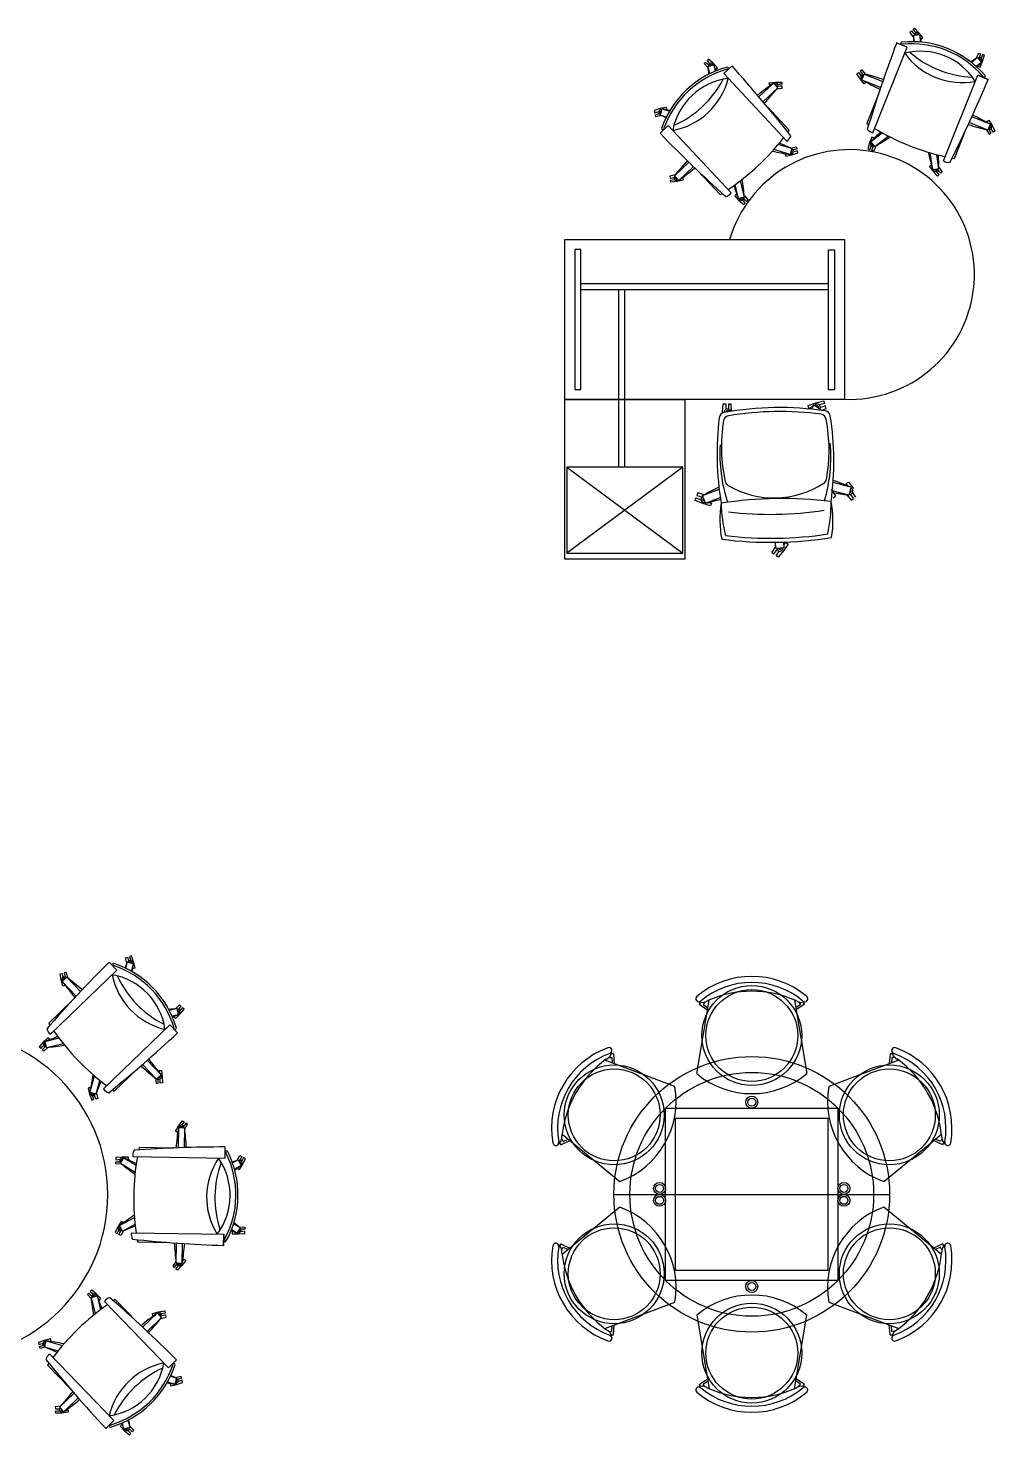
# Model space of a CAD drawing. Header units: millimetres. Extents: x 10079 to 35171, y 5151 to 19853.
# Drawn here: x 30257 to 35096, y 5688 to 12730 of the extents above; entities that cross this region are included whole.
import ezdxf

# ---------------------------------------------------------------- set-up
doc = ezdxf.new("R2010")
doc.units = ezdxf.units.MM

msp = doc.modelspace()

# ---------------------------------------------------------------- linework, layer by layer
at = {"color": 18, "linetype": 'ByBlock', "lineweight": -2, "true_color": 0x000000}
for p, q in [((34670.8, 12709.6), (34678.8, 12716.5)), ((34687.9, 12687.9), (34670.8, 12709.6)), ((34678.8, 12716.5), (34685.6, 12708.6)), ((34685.6, 12708.6), (34692.3, 12700.9)), ((34694.7, 12730.2), (34686.7, 12723.4)), ((34686.7, 12723.4), (34693.6, 12715.4)), ((34687.8, 12693.9), (34718.9, 12698.4)), ((34687.8, 12693.9), (34692.4, 12662.2)), ((34693.6, 12715.4), (34700.2, 12707.8)), ((34716.4, 12707.4), (34694.7, 12730.2)), ((34735.9, 12682.6), (34716.4, 12707.4)), ((34718.9, 12698.4), (34724.5, 12660.3)), ((34723.9, 12680.4), (34727.9, 12675.7)), ((34727.9, 12675.7), (34735.9, 12682.6)), ((34486, 12206.8), (34657, 12635.4)), ((34657, 12635.4), (34604.6, 12656.3)), ((33640.6, 12552.9), (33648, 12560.4)), ((33659.4, 12532.7), (33640.6, 12552.9)), ((33648, 12560.4), (33655.5, 12553.1)), ((33662.7, 12575.5), (33655.3, 12568)), ((33655.3, 12568), (33662.8, 12560.6)), ((33655.5, 12553.1), (33662.7, 12546)), ((33658.8, 12538.6), (33689.5, 12545.7)), ((33658.8, 12538.6), (33667.5, 12501.2)), ((33686.3, 12554.6), (33662.7, 12575.5)), ((33662.8, 12560.6), (33670.1, 12553.5)), ((33707.7, 12531.4), (33686.3, 12554.6)), ((33689.5, 12545.7), (33696.7, 12514.5)), ((33739.4, 12502.4), (33780.6, 12540.9)), ((33780.6, 12540.9), (33739.4, 12502.4)), ((35009, 12582.6), (34978.8, 12558.8)), ((35028.5, 12557.9), (35003.4, 12538.1)), ((35003.8, 12579.5), (35014.2, 12605.2)), ((35009, 12582.6), (35028.5, 12557.9)), ((35015.4, 12544.6), (35013.4, 12538.8)), ((35013.4, 12538.8), (35023.3, 12535.3)), ((35014.2, 12605.2), (35024.1, 12601.7)), ((35020.7, 12591.8), (35017.4, 12582.2)), ((35024.1, 12601.7), (35020.7, 12591.8)), ((35023.3, 12535.3), (35035.1, 12564.6)), ((35030.6, 12588.4), (35027.3, 12578.8)), ((35034, 12598.3), (35030.6, 12588.4)), ((35044, 12594.8), (35034, 12598.3)), ((35035.1, 12564.6), (35044, 12594.8)), ((33696, 12528.2), (33700.4, 12523.9)), ((33700.4, 12523.9), (33707.7, 12531.4)), ((34054.3, 12165.1), (33739.4, 12502.4)), ((34405.5, 12502.3), (34414, 12508.5)), ((34422.6, 12475.8), (34405.5, 12502.3)), ((34414, 12508.5), (34420.1, 12499.9)), ((34420.1, 12499.9), (34426, 12491.7)), ((34431.1, 12520.7), (34422.6, 12514.6)), ((34422.6, 12514.6), (34428.7, 12506)), ((34442.2, 12451.1), (34422.6, 12475.8)), ((34428.7, 12506), (34434.6, 12497.8)), ((34430.8, 12471.3), (34442.5, 12500.5)), ((34430.8, 12471.3), (34525, 12433.7)), ((34448.3, 12499), (34431.1, 12520.7)), ((34442.5, 12500.5), (34535.1, 12463.6)), ((34839.5, 12065.7), (35010.5, 12494.3)), ((35010.5, 12494.3), (35062.9, 12473.4)), ((35062.9, 12473.4), (35010.5, 12494.3)), ((33988.2, 12454.6), (33915.3, 12386.5)), ((34009.7, 12431.6), (33935.7, 12362.4)), ((33966.7, 12457.2), (33998.1, 12460.4)), ((33967.3, 12446.8), (33966.7, 12457.2)), ((33977.8, 12447.3), (33967.3, 12446.8)), ((33978.1, 12447.3), (33977.8, 12447.3)), ((33988.2, 12454.6), (34009.7, 12431.6)), ((33998.1, 12460.4), (34029.7, 12460.5)), ((34005.4, 12426.4), (34031.3, 12429)), ((34019.7, 12449.4), (34009.6, 12448.9)), ((34020.2, 12439), (34010.1, 12438.4)), ((34030.2, 12450), (34019.7, 12449.4)), ((34030.7, 12439.5), (34020.2, 12439)), ((34029.7, 12460.5), (34030.2, 12450)), ((34031.3, 12429), (34030.7, 12439.5)), ((34450.7, 12457.3), (34442.2, 12451.1)), ((34447.1, 12462.3), (34450.7, 12457.3)), ((34513.8, 12400.5), (34454.8, 12252.6)), ((33421.3, 12327.1), (33391.4, 12317.1)), ((33452.1, 12334.1), (33421.3, 12327.1)), ((33421.4, 12295.3), (33430.6, 12325.5)), ((33430.6, 12325.5), (33467.4, 12314.3)), ((33449, 12322.3), (33454.9, 12324)), ((33454.9, 12324), (33452.1, 12334.1)), ((34066.8, 12219.1), (33958.1, 12335.5)), ((33391.4, 12317.1), (33394.2, 12307)), ((33394.2, 12307), (33404.3, 12309.8)), ((33397.1, 12296.8), (33407.2, 12299.7)), ((33399.9, 12286.7), (33397.1, 12296.8)), ((33426.9, 12292.9), (33399.9, 12286.7)), ((33404.3, 12309.8), (33414.1, 12312.5)), ((33407.2, 12299.7), (33416.9, 12302.4)), ((33421.4, 12295.3), (33452, 12286)), ((35061.6, 12219.5), (34967.4, 12257.1)), ((35073.3, 12248.8), (34980.6, 12285.8)), ((35057.2, 12264.4), (35066.5, 12269.4)), ((35062.2, 12255.2), (35057.2, 12264.4)), ((35062.3, 12254.9), (35062.2, 12255.2)), ((35066.5, 12269.4), (35082.7, 12242.3)), ((33461.2, 12242.6), (33420, 12204.1)), ((33776.2, 11905.4), (33461.2, 12242.6)), ((34480.8, 12184.8), (34469, 12155.5)), ((34475.6, 12162.2), (34531.7, 12206.4)), ((34490.7, 12181.3), (34480.8, 12184.8)), ((34495.1, 12137.5), (34562, 12190.2)), ((34893.6, 12077.4), (34952.7, 12225.4)), ((35055, 12221.2), (35068.4, 12199)), ((35073.3, 12248.8), (35061.6, 12219.5)), ((35072.7, 12213.2), (35067.9, 12222.1)), ((35068.4, 12199), (35077.7, 12203.9)), ((35077.7, 12203.9), (35072.7, 12213.2)), ((35082, 12218.1), (35077.2, 12227.1)), ((35086.9, 12208.9), (35082, 12218.1)), ((35082.7, 12242.3), (35096.2, 12213.8)), ((35096.2, 12213.8), (35086.9, 12208.9)), ((34071, 12097.2), (33989.5, 12122.1)), ((34080.2, 12127.4), (34011.9, 12148.2)), ((34080.2, 12127.4), (34071, 12097.2)), ((34074.7, 12129.8), (34101.7, 12136)), ((34094.4, 12123), (34084.7, 12120.3)), ((34097.3, 12112.9), (34087.5, 12110.2)), ((34104.5, 12125.9), (34094.4, 12123)), ((34107.4, 12115.7), (34097.3, 12112.9)), ((34101.7, 12136), (34104.5, 12125.9)), ((34110.2, 12105.6), (34107.4, 12115.7)), ((34469, 12155.5), (34460.1, 12125.2)), ((34460.1, 12125.2), (34470, 12121.8)), ((34470, 12121.8), (34473.5, 12131.7)), ((34473.5, 12131.7), (34476.8, 12141.3)), ((34495.1, 12137.5), (34475.6, 12162.2)), ((34480, 12118.4), (34483.4, 12128.3)), ((34489.9, 12114.9), (34480, 12118.4)), ((34483.4, 12128.3), (34486.7, 12137.8)), ((34488.7, 12175.5), (34490.7, 12181.3)), ((34500.2, 12140.5), (34489.9, 12114.9)), ((33491.9, 11991.1), (33564.8, 12059.2)), ((34052.7, 12100.4), (34046.7, 12098.7)), ((34046.7, 12098.7), (34049.5, 12088.6)), ((34049.5, 12088.6), (34080.3, 12095.6)), ((34080.3, 12095.6), (34110.2, 12105.6)), ((34776.1, 12044.3), (34768.2, 12037.5)), ((34785.1, 12021.7), (34772.9, 12106.1)), ((34780.2, 12039.7), (34776.1, 12044.3)), ((34816.3, 12026.2), (34806.1, 12096.9)), ((33495.7, 11995.7), (33468.8, 11989.4)), ((33468.8, 11989.4), (33470.7, 11979)), ((33470.7, 11979), (33481, 11980.9)), ((33481, 11980.9), (33491, 11982.8)), ((33482.9, 11970.6), (33492.9, 11972.4)), ((33513.4, 11968.1), (33491.9, 11991.1)), ((33513.4, 11968.1), (33587.4, 12037.3)), ((33528.5, 11979), (33534.5, 11980.1)), ((33534.5, 11980.1), (33536.4, 11969.8)), ((33612.8, 12013), (33721.5, 11896.6)), ((34768.2, 12037.5), (34787.6, 12012.6)), ((34816.3, 12026.2), (34785.1, 12021.7)), ((34787.6, 12012.6), (34809.4, 11989.8)), ((34810.5, 12004.6), (34803.9, 12012.3)), ((34809.4, 11989.8), (34817.4, 11996.7)), ((34817.4, 11996.7), (34810.5, 12004.6)), ((34818.4, 12011.5), (34811.8, 12019.2)), ((34816.2, 12032.2), (34833.2, 12010.4)), ((34825.3, 12003.6), (34818.4, 12011.5)), ((34833.2, 12010.4), (34825.3, 12003.6)), ((33472.6, 11968.7), (33482.9, 11970.6)), ((33474.5, 11958.4), (33472.6, 11968.7)), ((33505.7, 11962.5), (33474.5, 11958.4)), ((33536.4, 11969.8), (33505.7, 11962.5)), ((33812.1, 11877), (33796, 11946.5)), ((33842.8, 11884.1), (33823.5, 11967.1)), ((33801.2, 11898.8), (33793.9, 11891.3)), ((33793.9, 11891.3), (33815.3, 11868.1)), ((33805.6, 11894.5), (33801.2, 11898.8)), ((33842.8, 11884.1), (33812.1, 11877)), ((33815.3, 11868.1), (33838.9, 11847.2)), ((33838.8, 11862.1), (33831.5, 11869.2)), ((33846.3, 11854.7), (33838.8, 11862.1)), ((33846.1, 11869.6), (33838.9, 11876.7)), ((33838.9, 11847.2), (33846.3, 11854.7)), ((33842.2, 11890), (33861, 11869.8)), ((33853.6, 11862.3), (33846.1, 11869.6)), ((33861, 11869.8), (33853.6, 11862.3)), ((33733.4, 10808.1), (33736.1, 10849)), ((33733.4, 10808.1), (33736.1, 10849)), ((33736.1, 10849), (33749.7, 10848.8)), ((33736.1, 10849), (33749.7, 10848.8)), ((33749.7, 10848.8), (33749.5, 10835.1)), ((33749.7, 10848.8), (33749.5, 10835.1)), ((33763.4, 10848.6), (33763.2, 10834.9)), ((33763.4, 10848.6), (33763.2, 10834.9)), ((33777, 10848.3), (33763.4, 10848.6)), ((33777, 10848.3), (33763.4, 10848.6)), ((33778.2, 10814.6), (33777, 10848.3)), ((33778.2, 10814.6), (33777, 10848.3)), ((34161.3, 10840.7), (34199.8, 10854.7)), ((34199.8, 10854.7), (34239.6, 10864.8)), ((34230.5, 10847.7), (34218, 10843.8)), ((34243.6, 10851.7), (34230.5, 10847.7)), ((34239.6, 10864.8), (34243.6, 10851.7)), ((33733.6, 10803.8), (33733.4, 10808.1)), ((33733.6, 10803.8), (33733.4, 10808.1)), ((33749.5, 10835.1), (33749.3, 10821.9)), ((33749.5, 10835.1), (33749.3, 10821.9)), ((33757.4, 10808.9), (33771.8, 10820.7)), ((33757.4, 10808.9), (33771.8, 10820.7)), ((33763.2, 10834.9), (33763, 10821.7)), ((33763.2, 10834.9), (33763, 10821.7)), ((33771.8, 10820.7), (33778.6, 10812.3)), ((33771.8, 10820.7), (33778.6, 10812.3)), ((34165.3, 10827.6), (34161.3, 10840.7)), ((34178.4, 10831.6), (34165.3, 10827.6)), ((34189.2, 10844.2), (34175.6, 10823)), ((34178.8, 10831.8), (34178.4, 10831.6)), ((34189.2, 10844.2), (34223.7, 10822.1)), ((34223.7, 10822.1), (34220.9, 10817.8)), ((34234.6, 10834.7), (34222, 10830.8)), ((34227.6, 10816.9), (34251.6, 10825.6)), ((34247.6, 10838.7), (34234.6, 10834.7)), ((34251.6, 10825.6), (34247.6, 10838.7)), ((33633.5, 10390.5), (33716, 10422.5)), ((34375.1, 10432.4), (34286.1, 10455.8)), ((34351.9, 10450), (34363.1, 10457.8)), ((34359.8, 10438.8), (34351.9, 10450)), ((34360, 10438.5), (34359.8, 10438.8)), ((34363.1, 10457.8), (34388.3, 10425.5)), ((34375.1, 10432.4), (34364.7, 10392.8)), ((33595.6, 10365.3), (33600, 10378.2)), ((33633.6, 10350.1), (33595.6, 10365.3)), ((33600, 10378.2), (33612.9, 10373.8)), ((33608.8, 10404), (33604.4, 10391.1)), ((33604.4, 10391.1), (33617.3, 10386.7)), ((33641.2, 10394.7), (33608.8, 10404)), ((33612.9, 10373.8), (33625.3, 10369.5)), ((33617.3, 10386.7), (33629.8, 10382.4)), ((33648.3, 10352.3), (33633.5, 10390.5)), ((33648.3, 10352.3), (33721.6, 10380.8)), ((33664.1, 10356.2), (33664.5, 10356.1)), ((33664.5, 10356.1), (33677.5, 10351.7)), ((34276.8, 10421.9), (34298.7, 10387.2)), ((34364.7, 10392.8), (34282.5, 10414.4)), ((34287.5, 10379.4), (34298.7, 10387.2)), ((34355.9, 10393.9), (34376.7, 10367.3)), ((34372.4, 10397.1), (34387.9, 10375.1)), ((34383.6, 10404.9), (34399, 10383)), ((33673, 10338.8), (33633.6, 10350.1)), ((33677.5, 10351.7), (33673, 10338.8)), ((33999.9, 10126), (33998.2, 10156.3)), ((34061.3, 10147.6), (34038.4, 10113.6)), ((34040.8, 10128.3), (34039.2, 10157.3)), ((34041.9, 10144.6), (34042.2, 10144.9)), ((34042.2, 10144.9), (34050.4, 10155.8)), ((34050.4, 10155.8), (34061.3, 10147.6)), ((33998.3, 10134.7), (33979.4, 10106.7)), ((33979.4, 10106.7), (33990.3, 10098.5)), ((33990.3, 10098.5), (33998.5, 10109.4)), ((33998.5, 10109.4), (34006.4, 10120)), ((34040.8, 10128.3), (33999.9, 10126)), ((34001.2, 10090.3), (34009.4, 10101.2)), ((34012.2, 10082.1), (34001.2, 10090.3)), ((34009.4, 10101.2), (34017.3, 10111.8)), ((34038.4, 10113.6), (34012.2, 10082.1)), ((30701.4, 8014.6), (30662.2, 8055.2)), ((30744.4, 8076.6), (30754.5, 8079.6)), ((30751, 8049.8), (30744.4, 8076.6)), ((30753.4, 8055.3), (30744.6, 8024.5)), ((30753.4, 8055.3), (30783.7, 8046.6)), ((30754.5, 8079.6), (30757.5, 8069.6)), ((30757.5, 8069.6), (30760.4, 8059.9)), ((30774.6, 8085.6), (30764.6, 8082.6)), ((30764.6, 8082.6), (30767.6, 8072.6)), ((30767.6, 8072.6), (30770.5, 8062.9)), ((30783.7, 8046.6), (30773.1, 8009.6)), ((30785.1, 8055.9), (30774.6, 8085.6)), ((30780.8, 8028.2), (30782.6, 8022.3)), ((30792.7, 8025.3), (30785.1, 8055.9)), ((30369.5, 7693.9), (30701.4, 8014.6)), ((30417.4, 7996.5), (30427.7, 7998.5)), ((30422.1, 7965.3), (30417.4, 7996.5)), ((30429.9, 7934.7), (30422.1, 7965.3)), ((30427.7, 7998.5), (30429.8, 7988.3)), ((30427.7, 7957.8), (30450.4, 7979.6)), ((30427.7, 7957.8), (30498.2, 7884.9)), ((30429.8, 7988.3), (30431.8, 7978.3)), ((30448.3, 8002.7), (30438, 8000.6)), ((30438, 8000.6), (30440.1, 7990.3)), ((30440.1, 7990.3), (30442.1, 7980.4)), ((30455.1, 7975.9), (30448.3, 8002.7)), ((30450.4, 7979.6), (30519.7, 7907.9)), ((30782.6, 8022.3), (30792.7, 8025.3)), ((30440.2, 7936.8), (30429.9, 7934.7)), ((30438.9, 7942.8), (30440.2, 7936.8)), ((30474.4, 7859.1), (30359.9, 7748.5)), ((31000.7, 7822), (30963.4, 7812.7)), ((30994.7, 7821.3), (31014.7, 7840.5)), ((31000.7, 7822), (31008.3, 7791.5)), ((31015.1, 7825.6), (31008.2, 7818.2)), ((31014.7, 7840.5), (31022.3, 7833.2)), ((31022.3, 7833.2), (31015.1, 7825.6)), ((31022.8, 7818.4), (31015.8, 7811)), ((31017.1, 7794.9), (31037.6, 7818.8)), ((31030, 7826), (31022.8, 7818.4)), ((31037.6, 7818.8), (31030, 7826)), ((31008.3, 7791.5), (30977.3, 7783.7)), ((30990.9, 7784.7), (30986.7, 7780.2)), ((30986.7, 7780.2), (30994.3, 7773)), ((30994.3, 7773), (31017.1, 7794.9)), ((30634, 7420.2), (30965.8, 7740.9)), ((30965.8, 7740.9), (31005.1, 7700.3)), ((31005.1, 7700.3), (30965.8, 7740.9)), ((30333, 7654.1), (30312.5, 7630.2)), ((30312.5, 7630.2), (30320.1, 7622.9)), ((30320.1, 7622.9), (30327.3, 7630.6)), ((30327.3, 7630.6), (30334.3, 7637.9)), ((30327.8, 7615.7), (30335, 7623.4)), ((30335.4, 7608.5), (30327.8, 7615.7)), ((30355.7, 7676), (30333, 7654.1)), ((30335, 7623.4), (30341.9, 7630.7)), ((30355.3, 7627.7), (30335.4, 7608.5)), ((30341.7, 7657.5), (30411, 7674.8)), ((30349.4, 7627), (30341.7, 7657.5)), ((30349.4, 7627), (30432.1, 7647.6)), ((30363.4, 7668.7), (30355.7, 7676)), ((30359.1, 7664.3), (30363.4, 7668.7)), ((30899.7, 7469.3), (30829.2, 7542.2)), ((30922.3, 7491.2), (30853, 7563)), ((30566.4, 7402.4), (30589.9, 7484.3)), ((30688.2, 7408.7), (30802.7, 7519.3)), ((30894.4, 7473.6), (30897.4, 7447.8)), ((30922.3, 7491.2), (30899.7, 7469.3)), ((30907.2, 7459), (30906.5, 7469.1)), ((30914.1, 7512.1), (30924.6, 7512.8)), ((30914.8, 7501.6), (30914.1, 7512.1)), ((30914.8, 7501.3), (30914.8, 7501.6)), ((30917.7, 7459.7), (30917, 7469.8)), ((30924.6, 7512.8), (30928.3, 7481.5)), ((30928.3, 7481.5), (30928.9, 7449.9)), ((30567.5, 7426.7), (30557.4, 7423.7)), ((30557.4, 7423.7), (30564.9, 7393.1)), ((30596.7, 7393.7), (30566.4, 7402.4)), ((30569.3, 7420.8), (30567.5, 7426.7)), ((30596.7, 7393.7), (30616.3, 7462.3)), ((30599.1, 7399.2), (30605.6, 7372.4)), ((30897.4, 7447.8), (30907.9, 7448.5)), ((30907.9, 7448.5), (30907.2, 7459)), ((30918.4, 7449.2), (30917.7, 7459.7)), ((30928.9, 7449.9), (30918.4, 7449.2)), ((30564.9, 7393.1), (30575.5, 7363.3)), ((30575.5, 7363.3), (30585.5, 7366.3)), ((30582.5, 7376.4), (30579.6, 7386.1)), ((30585.5, 7366.3), (30582.5, 7376.4)), ((30592.6, 7379.4), (30589.7, 7389.1)), ((30595.6, 7369.4), (30592.6, 7379.4)), ((30605.6, 7372.4), (30595.6, 7369.4)), ((31010.3, 7235.5), (31029, 7260.9)), ((31029, 7260.9), (31037.8, 7255)), ((31037.8, 7255), (31032, 7246.3)), ((30994.2, 7208.4), (31010.3, 7235.5)), ((31002.9, 7202.6), (30994.2, 7208.4)), ((31006.3, 7207.7), (31002.9, 7202.6)), ((31009, 7226.2), (31007.2, 7124.8)), ((31009, 7226.2), (31040.5, 7225.6)), ((31032, 7246.3), (31026.4, 7237.9)), ((31040.7, 7240.5), (31035.1, 7232.1)), ((31040.5, 7225.6), (31038.7, 7125.9)), ((31046.5, 7249.2), (31040.7, 7240.5)), ((31041.1, 7219.7), (31055.3, 7243.4)), ((31055.3, 7243.4), (31046.5, 7249.2)), ((30972.2, 7123.5), (30813, 7126.2)), ((31242.6, 7072.9), (31243.6, 7129.3)), ((30727.3, 7078.5), (30695.8, 7076)), ((30695.8, 7076), (30696.1, 7065.5)), ((30696.1, 7065.5), (30706.6, 7065.8)), ((30696.4, 7055), (30706.9, 7055.3)), ((30696.7, 7044.5), (30696.4, 7055)), ((30724.3, 7044), (30696.7, 7044.5)), ((30706.6, 7065.8), (30716.7, 7066.1)), ((30706.9, 7055.3), (30717, 7055.6)), ((30719.6, 7047.7), (30735.9, 7074.7)), ((30719.6, 7047.7), (30792.7, 7003.8)), ((30758.8, 7077.8), (30727.3, 7078.5)), ((30735.9, 7074.7), (30797.1, 7037.9)), ((30752.9, 7067.2), (30759.1, 7067.3)), ((30759.1, 7067.3), (30758.8, 7077.8)), ((30781.2, 7080.8), (31242.6, 7072.9)), ((31308.2, 7064.9), (31280.2, 7049.3)), ((31302.6, 7062.6), (31317, 7086.3)), ((31308.2, 7064.9), (31323.5, 7037.3)), ((31314.7, 7015.9), (31331.1, 7042.9)), ((31321.2, 7072.1), (31316.4, 7063.1)), ((31317, 7086.3), (31326.2, 7081.3)), ((31326.2, 7081.3), (31321.2, 7072.1)), ((31330.4, 7067.1), (31325.6, 7058.2)), ((31335.4, 7076.3), (31330.4, 7067.1)), ((31331.1, 7042.9), (31344.7, 7071.3)), ((31344.7, 7071.3), (31335.4, 7076.3)), ((31323.5, 7037.3), (31289.9, 7018.7)), ((31308.4, 7026.3), (31305.5, 7020.9)), ((31305.5, 7020.9), (31314.7, 7015.9)), ((30714.3, 6735.4), (30788.8, 6776.8)), ((30706.7, 6729.9), (30693.1, 6701.4)), ((30693.1, 6701.4), (30702.3, 6696.4)), ((30702.3, 6696.4), (30707.3, 6705.7)), ((30723, 6756.8), (30706.7, 6729.9)), ((30707.3, 6705.7), (30712.1, 6714.6)), ((30711.6, 6691.4), (30716.6, 6700.7)), ((30720.8, 6686.4), (30711.6, 6691.4)), ((30729.6, 6707.9), (30714.3, 6735.4)), ((30716.6, 6700.7), (30721.4, 6709.6)), ((30735.1, 6710.1), (30720.8, 6686.4)), ((30732.3, 6751.9), (30723, 6756.8)), ((30729.3, 6746.4), (30732.3, 6751.9)), ((30729.6, 6707.9), (30792, 6742.5)), ((30774.7, 6700.2), (31236.1, 6692.3)), ((31236.1, 6692.3), (31235.1, 6635.9)), ((31235.1, 6635.9), (31236.1, 6692.3)), ((31301.9, 6698), (31274.5, 6714.5)), ((31284.8, 6705.6), (31278.7, 6705.4)), ((31278.7, 6705.4), (31279, 6694.9)), ((31279, 6694.9), (31310.5, 6694.2)), ((31318.1, 6725.1), (31285.2, 6744.9)), ((31318.1, 6725.1), (31301.9, 6698)), ((31310.5, 6694.2), (31342, 6696.7)), ((31313.4, 6728.8), (31341.1, 6728.2)), ((31330.9, 6717.4), (31320.7, 6717.1)), ((31331.2, 6706.9), (31321, 6706.6)), ((31341.4, 6717.7), (31330.9, 6717.4)), ((31341.7, 6707.2), (31331.2, 6706.9)), ((31341.1, 6728.2), (31341.4, 6717.7)), ((31342, 6696.7), (31341.7, 6707.2)), ((30804.9, 6653.8), (30964.1, 6651)), ((30997.3, 6547.1), (30999, 6648.5)), ((31028.8, 6546.6), (31030.5, 6646.3)), ((30996.6, 6553.8), (30980.5, 6533.4)), ((31045.6, 6560.2), (31026.1, 6535.4)), ((31030.6, 6559), (31030.8, 6559.2)), ((31030.8, 6559.2), (31037.7, 6567.1)), ((31037.7, 6567.1), (31045.6, 6560.2)), ((30980.5, 6533.4), (30988.4, 6526.5)), ((30988.4, 6526.5), (30995.3, 6534.5)), ((30995.3, 6534.5), (31002, 6542.1)), ((30996.3, 6519.6), (31003.2, 6527.6)), ((31004.2, 6512.7), (30996.3, 6519.6)), ((31028.8, 6546.6), (30997.3, 6547.1)), ((31003.2, 6527.6), (31009.9, 6535.2)), ((31026.1, 6535.4), (31004.2, 6512.7)), ((30575, 6413.1), (30567.8, 6405.5)), ((30599, 6392.7), (30575, 6413.1)), ((30553.4, 6390.2), (30560.6, 6397.9)), ((30572.5, 6370.3), (30553.4, 6390.2)), ((30560.6, 6397.9), (30568.3, 6390.7)), ((30567.8, 6405.5), (30575.5, 6398.3)), ((30568.3, 6390.7), (30575.6, 6383.7)), ((30571.8, 6376.3), (30602.4, 6383.9)), ((30571.8, 6376.3), (30592.5, 6293.5)), ((30575.5, 6398.3), (30582.8, 6391.3)), ((30620.8, 6369.9), (30599, 6392.7)), ((30602.4, 6383.9), (30619.7, 6314.6)), ((30609.1, 6366.5), (30613.6, 6362.3)), ((30613.6, 6362.3), (30620.8, 6369.9)), ((30638.8, 6356.1), (30959.4, 6024.3)), ((30804, 6251.2), (30693.3, 6365.8)), ((30902.6, 6297.9), (30829.7, 6227.4)), ((30924.5, 6275.2), (30852.8, 6205.9)), ((30879.6, 6295.8), (30910.2, 6303.5)), ((30881.7, 6285.5), (30879.6, 6295.8)), ((30887.7, 6286.7), (30881.7, 6285.5)), ((30902.6, 6297.9), (30924.5, 6275.2)), ((30910.2, 6303.5), (30941.4, 6308.2)), ((30920.8, 6270.5), (30947.6, 6277.3)), ((30933.1, 6295.9), (30923.2, 6293.9)), ((30935.2, 6285.6), (30925.3, 6283.6)), ((30943.4, 6297.9), (30933.1, 6295.9)), ((30945.5, 6287.6), (30935.2, 6285.6)), ((30941.4, 6308.2), (30943.4, 6297.9)), ((30947.6, 6277.3), (30945.5, 6287.6)), ((30338, 6160.7), (30308.2, 6150.2)), ((30308.2, 6150.2), (30311.2, 6140.1)), ((30311.2, 6140.1), (30321.3, 6143.1)), ((30314.2, 6130.1), (30324.3, 6133.1)), ((30317.2, 6120), (30314.2, 6130.1)), ((30321.3, 6143.1), (30331, 6146)), ((30324.3, 6133.1), (30334, 6136)), ((30368.6, 6168.2), (30338, 6160.7)), ((30338.6, 6129), (30347.3, 6159.2)), ((30338.6, 6129), (30407.2, 6109.3)), ((30347.3, 6159.2), (30429.2, 6135.8)), ((30365.7, 6156.4), (30371.6, 6158.1)), ((30371.6, 6158.1), (30368.6, 6168.2)), ((30344.1, 6126.6), (30317.2, 6120)), ((30365.1, 6091.6), (30685.7, 5759.8)), ((30959.4, 6024.3), (31000, 6063.5)), ((30353.6, 6037.4), (30464.2, 5922.9)), ((30991.5, 5941.9), (30954.5, 5952.5)), ((30973.1, 5944.8), (30967.2, 5943)), ((30967.2, 5943), (30970.2, 5933)), ((31000.2, 5972.2), (30969.4, 5981)), ((30970.2, 5933), (31000.8, 5940.5)), ((31000.2, 5972.2), (30991.5, 5941.9)), ((30994.7, 5974.6), (31021.5, 5981.2)), ((31000.8, 5940.5), (31030.5, 5951)), ((31014.5, 5968.1), (31004.7, 5965.2)), ((31017.5, 5958.1), (31007.7, 5955.2)), ((31024.5, 5971.1), (31014.5, 5968.1)), ((31027.5, 5961.1), (31017.5, 5958.1)), ((31021.5, 5981.2), (31024.5, 5971.1)), ((31030.5, 5951), (31027.5, 5961.1)), ((30414.2, 5825.9), (30487.1, 5896.4)), ((30436.1, 5803.3), (30507.8, 5872.6)), ((30418.5, 5831.2), (30392.7, 5828.2)), ((30392.7, 5828.2), (30393.4, 5817.7)), ((30393.4, 5817.7), (30403.9, 5818.4)), ((30394.1, 5807.2), (30404.6, 5808)), ((30394.8, 5796.8), (30394.1, 5807.2)), ((30426.3, 5797.3), (30394.8, 5796.8)), ((30403.9, 5818.4), (30414, 5819.1)), ((30404.6, 5808), (30414.7, 5808.6)), ((30436.1, 5803.3), (30414.2, 5825.9)), ((30457.7, 5801.1), (30426.3, 5797.3)), ((30446.1, 5810.8), (30446.5, 5810.8)), ((30446.5, 5810.8), (30456.9, 5811.5)), ((30456.9, 5811.5), (30457.7, 5801.1)), ((30685.7, 5759.8), (30645.1, 5720.6)), ((30645.1, 5720.6), (30685.7, 5759.8)), ((30725.1, 5738.9), (30717.9, 5731.3)), ((30717.9, 5731.3), (30739.7, 5708.5)), ((30729.6, 5734.7), (30725.1, 5738.9)), ((30736.3, 5717.3), (30728.6, 5748.4)), ((30766.9, 5724.9), (30736.3, 5717.3)), ((30739.7, 5708.5), (30763.7, 5688)), ((30763.3, 5702.9), (30755.9, 5709.8)), ((30766.9, 5724.9), (30757.6, 5762.2)), ((30770.5, 5710.5), (30763.1, 5717.5)), ((30766.2, 5730.9), (30785.3, 5710.9)), ((30778.1, 5703.3), (30770.5, 5710.5)), ((30785.3, 5710.9), (30778.1, 5703.3)), ((30770.9, 5695.7), (30763.3, 5702.9)), ((30763.7, 5688), (30770.9, 5695.7))]:
    msp.add_line(p, q, dxfattribs=at)
at = {"color": 18, "linetype": 'ByBlock', "lineweight": -2, "ltscale": 0.2, "true_color": 0x000000}
for p, q in [((32943.6, 11671.8), (34343.6, 11671.8)), ((32943.6, 10871.8), (32943.6, 11671.8)), ((34343.6, 11671.8), (34343.6, 10871.8)), ((34343.6, 10871.8), (32943.6, 10871.8)), ((32943.6, 10871.8), (33543.6, 10871.8)), ((32943.6, 10071.8), (32943.6, 10871.8)), ((33543.6, 10871.8), (33543.6, 10071.8)), ((33543.6, 10071.8), (32943.6, 10071.8))]:
    msp.add_line(p, q, dxfattribs=at)
at = {"color": 18, "linetype": 'ByBlock', "lineweight": -2, "ltscale": 0.4, "true_color": 0x000000}
for p, q in [((32993.6, 11621.8), (32993.6, 10921.8)), ((33023.6, 11621.8), (32993.6, 11621.8)), ((32993.6, 11621.8), (32993.6, 10921.8)), ((33023.6, 11621.8), (32993.6, 11621.8)), ((33023.6, 10921.8), (33023.6, 11621.8)), ((33023.6, 10921.8), (33023.6, 11621.8)), ((34263.6, 10920.3), (34263.6, 11620.3)), ((34263.6, 11620.3), (34293.6, 11620.3)), ((34293.6, 11620.3), (34293.6, 10920.3)), ((33023.6, 11451.8), (34263.6, 11451.8)), ((33023.6, 11421.8), (34263.6, 11421.8)), ((33213.6, 10531.8), (33213.6, 11421.8)), ((33243.6, 10531.8), (33243.6, 11421.8)), ((32993.6, 10921.8), (33023.6, 10921.8)), ((32993.6, 10921.8), (33023.6, 10921.8)), ((34293.6, 10920.3), (34263.6, 10920.3)), ((33533.6, 10531.8), (32953.6, 10101.8)), ((32953.6, 10531.8), (33533.6, 10101.8)), ((33533.6, 10531.8), (32953.6, 10531.8)), ((32953.6, 10531.8), (32953.6, 10101.8)), ((33533.6, 10101.8), (33533.6, 10531.8)), ((32953.6, 10101.8), (33533.6, 10101.8))]:
    msp.add_line(p, q, dxfattribs=at)
at = {"color": 18, "linetype": 'ByBlock', "lineweight": -2, "ltscale": 0.7, "true_color": 0x000000}
for p, q in [((34376.7, 10367.3), (34387.9, 10375.1)), ((33604.4, 7496.4), (33665.8, 7865)), ((33609, 7857.2), (33607.8, 7857.8)), ((33616.3, 7844), (33657.5, 7815)), ((33645.1, 7855.1), (33636.1, 7842.3)), ((33636.1, 7842.3), (33659.3, 7826)), ((33659.7, 7862.4), (33664.8, 7858.8)), ((34093, 7865), (34154.4, 7496.4)), ((34099.1, 7862.4), (34094, 7858.8)), ((34122.7, 7842.3), (34099.5, 7826)), ((34142.5, 7844), (34101.3, 7815)), ((34113.7, 7855.1), (34122.7, 7842.3)), ((34149.8, 7857.2), (34151, 7857.8)), ((33178.8, 7608.8), (33178.9, 7610.2)), ((34580, 7608.8), (34579.9, 7610.2)), ((33493.6, 7432.4), (33143.6, 7563.5)), ((33149, 7567.5), (33149.5, 7561.3)), ((33162.7, 7576.5), (33178.2, 7577.9)), ((33178.2, 7577.9), (33180.7, 7549.6)), ((33186.6, 7595.9), (33191.1, 7545.7)), ((34615.2, 7563.5), (34265.2, 7432.4)), ((34572.2, 7595.9), (34567.7, 7545.7)), ((34580.6, 7577.9), (34578.1, 7549.6)), ((34596.1, 7576.5), (34580.6, 7577.9)), ((34609.8, 7567.5), (34609.3, 7561.3)), ((33448.1, 6460.8), (33448.1, 7323.5)), ((33448.1, 7323.5), (34310.7, 7323.5)), ((33498.1, 6510.8), (33498.1, 7273.5)), ((33498.1, 7273.5), (34260.7, 7273.5)), ((34260.7, 7273.5), (34260.7, 6510.8)), ((34310.7, 7323.5), (34310.7, 6460.8)), ((32929.3, 7187), (32934.9, 7189.6)), ((32930.1, 7193.6), (33218.6, 6956.1)), ((34540.2, 6956.1), (34828.7, 7193.6)), ((34829.5, 7187), (34823.9, 7189.6)), ((32908.4, 7140.5), (32907.3, 7139.7)), ((32923.5, 7140.2), (32969.2, 7161.4)), ((32928.3, 7170.6), (32934.9, 7156.5)), ((32934.9, 7156.5), (32960.6, 7168.5)), ((34835.3, 7140.2), (34789.6, 7161.4)), ((34823.9, 7156.5), (34798.2, 7168.5)), ((34830.5, 7170.6), (34823.9, 7156.5)), ((34850.4, 7140.5), (34851.5, 7139.7)), ((33189.4, 6892.1), (34569.4, 6892.1)), ((33218.6, 6828.2), (32930.1, 6590.6)), ((34828.7, 6590.6), (34540.2, 6828.2)), ((32908.4, 6643.7), (32907.3, 6644.5)), ((32923.5, 6644), (32969.2, 6622.8)), ((32928.3, 6613.6), (32934.9, 6627.7)), ((32934.9, 6627.7), (32960.6, 6615.8)), ((34835.3, 6644), (34789.6, 6622.8)), ((34823.9, 6627.7), (34798.2, 6615.8)), ((34830.5, 6613.6), (34823.9, 6627.7)), ((34850.4, 6643.7), (34851.5, 6644.5)), ((32929.3, 6597.3), (32934.9, 6594.6)), ((34829.5, 6597.3), (34823.9, 6594.6)), ((34260.7, 6510.8), (33498.1, 6510.8)), ((34310.7, 6460.8), (33448.1, 6460.8)), ((33143.6, 6220.7), (33493.6, 6351.8)), ((34265.2, 6351.8), (34615.2, 6220.7)), ((33604.4, 6287.9), (33665.8, 5919.2)), ((34093, 5919.2), (34154.4, 6287.9)), ((33149, 6216.7), (33149.5, 6222.9)), ((33162.7, 6207.7), (33178.2, 6206.3)), ((33178.2, 6206.3), (33180.7, 6234.6)), ((33186.6, 6188.4), (33191.1, 6238.5)), ((34572.2, 6188.4), (34567.7, 6238.5)), ((34580.6, 6206.3), (34578.1, 6234.6)), ((34596.1, 6207.7), (34580.6, 6206.3)), ((34609.8, 6216.7), (34609.3, 6222.9)), ((33178.8, 6175.4), (33178.9, 6174.1)), ((34580, 6175.4), (34579.9, 6174.1)), ((33609, 5927), (33607.8, 5926.5)), ((33616.3, 5940.3), (33657.5, 5969.2)), ((33636.1, 5942), (33659.3, 5958.3)), ((33645.1, 5929.2), (33636.1, 5942)), ((33659.7, 5921.9), (33664.8, 5925.5)), ((34099.1, 5921.9), (34094, 5925.5)), ((34122.7, 5942), (34099.5, 5958.3)), ((34142.5, 5940.3), (34101.3, 5969.2)), ((34113.7, 5929.2), (34122.7, 5942)), ((34149.8, 5927), (34151, 5926.5))]:
    msp.add_line(p, q, dxfattribs=at)
at = {"color": 18, "linetype": 'ByBlock', "lineweight": -2, "ltscale": 0.2, "true_color": 0x000000}
for centre, radius in [((33879.4, 7687.2), 250), ((33879.4, 7687.2), 230), ((33190.8, 7289.7), 250), ((34568, 7289.7), 250), ((33190.8, 7289.7), 230), ((34568, 7289.7), 230), ((33190.8, 6494.6), 250), ((33190.8, 6494.6), 230), ((34568, 6494.6), 250), ((34568, 6494.6), 230), ((33879.4, 6097), 250), ((33879.4, 6097), 230)]:
    msp.add_circle(centre, radius, dxfattribs=at)
at = {"color": 18, "linetype": 'ByBlock', "lineweight": -2, "true_color": 0x000000}
for radius in [690, 610]:
    msp.add_circle((33879.4, 6892.1), radius, dxfattribs=at)
at = {"color": 18, "linetype": 'ByBlock', "lineweight": -2, "ltscale": 0.7, "true_color": 0x000000}
for centre, radius in [((33879.4, 7353.5), 30), ((33879.4, 7353.5), 20), ((33418.1, 6922.1), 30), ((33418.1, 6922.1), 20), ((34340.7, 6922.1), 30), ((34340.7, 6922.1), 20), ((33418.1, 6862.1), 30), ((33418.1, 6862.1), 20), ((34340.7, 6862.1), 30), ((34340.7, 6862.1), 20), ((33879.4, 6430.8), 30), ((33879.4, 6430.8), 20)]:
    msp.add_circle(centre, radius, dxfattribs=at)
at = {"color": 18, "linetype": 'ByBlock', "lineweight": -2, "true_color": 0x000000}
for centre, radius, start, end in [((36568.2, 12720), 1880.6, 180.79504, 181.75818), ((34703.4, 12696.1), 12.1, 8.24281, 188.24281), ((34703.4, 12696.1), 5.25, 8.24281, 188.24281), ((32908.4, 12189.8), 1880.6, 14.47468, 15.69059), ((40957.2, 10257.7), 6790.3, 159.31459, 163.16873), ((34630.3, 12654.4), 5.33, 106.93189, 285.3157), ((34680.5, 12180.9), 481.4, 40.31145, 96.17418), ((34680.5, 12180.9), 470.9, 40.53562, 95.95001), ((34724.5, 12290.9), 323.7, 32.234, 104.25163), ((35004.8, 12993.3), 508.8, 228.8817, 267.60393), ((33882.5, 12070.4), 481.4, 105.10935, 160.97208), ((35530.5, 12721.9), 1880.6, 185.59294, 186.80885), ((33674.2, 12542.2), 12.1, 13.04072, 193.04072), ((33674.2, 12542.2), 5.25, 13.04072, 193.04072), ((31927.8, 11887.5), 1880.6, 19.52535, 20.4885), ((33757.4, 12529.8), 5.33, 275.96783, 94.35164), ((28732, 8000.1), 6790.3, 38.11481, 41.96894), ((34931.7, 12810.3), 353, 215.625, 280.86062), ((35971.8, 10967.1), 1880.6, 120.79504, 122.01095), ((33682.7, 13871.6), 1880.6, 314.72744, 315.69059), ((35018.7, 12570.2), 12.1, 308.24281, 128.24281), ((35018.7, 12570.2), 5.25, 308.24281, 128.24281), ((33882.5, 12070.4), 470.9, 105.33352, 160.74792), ((33801.6, 12157), 323.7, 97.0319, 169.04954), ((33419.9, 12565.7), 353, 280.42291, 345.65853), ((33285.4, 12709.7), 508.8, 293.6796, 332.40184), ((34436.6, 12485.9), 12.1, 68.24281, 248.24281), ((35348.4, 14112.9), 1880.6, 240.79504, 243.91776), ((34436.6, 12485.9), 5.25, 68.24281, 248.24281), ((33977.7, 10678.2), 1880.6, 72.6498, 75.69059), ((28804.5, 15107.9), 6790.3, 333.3169, 337.17103), ((35043, 12489.7), 5.33, 211.16993, 29.55374), ((35082.8, 10925.3), 1880.6, 125.59294, 128.63373), ((32558.8, 13628.1), 1880.6, 317.36577, 320.4885), ((33999, 12443.1), 12.1, 313.04072, 133.04072), ((33999, 12443.1), 5.25, 313.04072, 133.04072), ((33119.8, 10470.7), 1880.6, 79.27259, 80.4885), ((33426, 12310.4), 12.1, 73.04072, 253.04072), ((33426, 12310.4), 5.25, 73.04072, 253.04072), ((34198.5, 14007.9), 1880.6, 245.59294, 246.55609), ((34155.6, 10607.2), 1880.6, 60.79504, 63.83582), ((38295.2, 16930.6), 6790.3, 224.1125, 227.96663), ((33432.6, 12226.6), 5.33, 171.7298, 350.11361), ((34031.3, 12203.6), 44.9, 300.87899, 344.04515), ((33092.6, 12916.2), 1197.9, 323.85804, 324.41478), ((35109.5, 13255.7), 1197.9, 236.86875, 237.42549), ((34493.5, 12251), 44.9, 217.23839, 260.40454), ((35821.3, 10848.5), 1880.6, 133.59975, 135.69059), ((35109.5, 13255.7), 1197.9, 239.10258, 257.38305), ((33532.2, 13752.9), 1880.6, 300.79504, 303.54247), ((35526.4, 14041.8), 1880.6, 252.56786, 255.69059), ((35067.4, 12234.2), 12.1, 248.24281, 68.24281), ((35067.4, 12234.2), 5.25, 248.24281, 68.24281), ((33092.6, 12916.2), 1197.9, 303.90048, 322.18095), ((34381.8, 13952), 1880.6, 257.74106, 260.4885), ((33303.1, 10414.8), 1880.6, 65.59294, 67.68379), ((34075.6, 12112.3), 12.1, 253.04072, 73.04072), ((34075.6, 12112.3), 5.25, 253.04072, 73.04072), ((34485.3, 12149.8), 12.1, 128.24281, 308.24281), ((34485.3, 12149.8), 5.25, 128.24281, 308.24281), ((34942.8, 10794.6), 1880.6, 137.44771, 140.4885), ((36595.7, 12530.3), 1880.6, 192.94316, 195.69059), ((32935.8, 12000.1), 1880.6, 0.79504, 2.88588), ((34864.5, 12102.9), 44.9, 236.08108, 279.24724), ((35109.5, 13255.7), 1197.9, 259.06014, 259.61688), ((33502.6, 11979.6), 12.1, 133.04072, 313.04072), ((33502.6, 11979.6), 5.25, 133.04072, 313.04072), ((32418.8, 13497.4), 1880.6, 305.59294, 308.71567), ((31971.1, 11700.8), 1880.6, 5.59294, 8.34037), ((34800.7, 12024), 12.1, 188.24281, 8.24281), ((34800.7, 12024), 5.25, 188.24281, 8.24281), ((33092.6, 12916.2), 1197.9, 301.66666, 302.2234), ((33739.3, 11931), 44.9, 282.03629, 325.20245), ((35573.8, 12535.2), 1880.6, 198.39765, 200.4885), ((33827.4, 11880.5), 12.1, 193.04072, 13.04072), ((33827.4, 11880.5), 5.25, 193.04072, 13.04072), ((34206.5, 10833.2), 15.7, 327.23289, 147.23289), ((33755.9, 10807.7), 15.7, 39.23289, 186.64167), ((33755.9, 10807.7), 15.7, 39.23289, 186.64167), ((33755.9, 10807.7), 6.83, 39.23289, 182.09314), ((33755.9, 10807.7), 6.83, 39.23289, 182.09314), ((32094.5, 9041.9), 2444.8, 46.40639, 46.68067), ((32094.5, 9041.9), 2444.8, 46.40639, 46.68067), ((36056.2, 9265.7), 2444.8, 139.78512, 140.42117), ((34206.5, 10833.2), 6.83, 327.23289, 147.23289), ((32013.7, 11867.6), 2444.8, 334.56708, 334.68067), ((34806.9, 8245.6), 2444.8, 116.53173, 118.68067), ((33450.8, 8169), 2444.8, 67.78512, 70.00374), ((34369.9, 10412.6), 15.7, 255.23289, 75.23289), ((33640.9, 10371.4), 15.7, 111.23289, 291.23289), ((33640.9, 10371.4), 6.83, 111.23289, 291.23289), ((33065.8, 12726.7), 2444.8, 283.78512, 285.59381), ((34676.1, 12817.7), 2444.8, 260.71161, 262.68067), ((34369.9, 10412.6), 6.83, 255.23289, 75.23289), ((36402.4, 10579.1), 2444.8, 189.95995, 190.68067), ((31602.6, 10308), 2444.8, 355.78512, 356.46839), ((34020.4, 10127.2), 15.7, 183.23289, 3.23289), ((34020.4, 10127.2), 6.83, 183.23289, 3.23289), ((35471, 3261.1), 6790.3, 135.0886, 138.94274), ((30684.8, 8042.9), 5.33, 82.7059, 261.08971), ((30536.3, 7590.5), 470.9, 16.30963, 71.72402), ((30536.3, 7590.5), 481.4, 16.08546, 71.94819), ((32479, 7307.5), 1880.6, 156.56905, 157.53219), ((30768.5, 8051), 12.1, 344.01682, 164.01682), ((30768.5, 8051), 5.25, 344.01682, 164.01682), ((28923.9, 8325.7), 1880.6, 350.24869, 351.4646), ((30439.1, 7968.7), 12.1, 44.01682, 224.01682), ((31938.2, 9078.2), 1880.6, 216.56905, 219.69177), ((30439.1, 7968.7), 5.25, 44.01682, 224.01682), ((29278.8, 6508.6), 1880.6, 48.42382, 51.4646), ((30621.5, 7672.8), 323.7, 8.00801, 80.02564), ((31023.7, 8061.3), 353, 191.39901, 256.63463), ((31165.4, 8198.3), 508.8, 204.65571, 243.37794), ((31215.9, 5953.7), 1880.6, 96.56905, 97.78496), ((31004.5, 7806.7), 12.1, 284.01682, 104.01682), ((31368.6, 8394.6), 1197.9, 212.64276, 213.1995), ((30320.2, 9541.7), 1880.6, 290.50145, 291.4646), ((31004.5, 7806.7), 5.25, 284.01682, 104.01682), ((31029.9, 5907.3), 1880.6, 109.37376, 111.4646), ((30394.5, 7731.2), 44.9, 193.0124, 236.17855), ((31368.6, 8394.6), 1197.9, 214.87659, 233.15706), ((26378.9, 12670.8), 6790.3, 309.09091, 312.94504), ((30993.6, 7723.3), 5.33, 186.94394, 5.32775), ((30345.6, 7642.2), 12.1, 104.01682, 284.01682), ((30345.6, 7642.2), 5.25, 104.01682, 284.01682), ((30134.2, 9495.3), 1880.6, 276.56905, 279.31648), ((32071.3, 8940.4), 1880.6, 228.34187, 231.4646), ((29411.9, 6370.8), 1880.6, 36.56905, 39.60983), ((32426.2, 7123.2), 1880.6, 168.71717, 171.4646), ((30911, 7480.3), 12.1, 224.01682, 44.01682), ((30911, 7480.3), 5.25, 224.01682, 44.01682), ((30581.5, 7398), 12.1, 164.01682, 344.01682), ((30581.5, 7398), 5.25, 164.01682, 344.01682), ((28871.1, 8141.5), 1880.6, 336.56905, 338.65989), ((30672.1, 7443.9), 44.9, 211.85509, 255.02125), ((31368.6, 8394.6), 1197.9, 234.83415, 235.39089), ((32869.3, 6950.4), 1880.6, 171.56905, 174.69177), ((31024.7, 7225.9), 12.1, 359.01682, 179.01682), ((31024.7, 7225.9), 5.25, 359.01682, 179.01682), ((29171.8, 7013.9), 1880.6, 3.42382, 6.4646), ((30825.2, 7089.5), 44.9, 148.0124, 191.17855), ((31254.1, 339), 6790.3, 90.0886, 93.94274), ((31983.2, 6869.8), 1197.9, 167.64276, 168.1995), ((30727.7, 7061.2), 12.1, 59.01682, 239.01682), ((31888.6, 8520.9), 1880.6, 231.56905, 234.31648), ((30727.7, 7061.2), 5.25, 59.01682, 239.01682), ((29984.9, 5350.5), 1880.6, 64.37376, 66.4646), ((31983.2, 6869.8), 1197.9, 169.87659, 188.15706), ((31503.6, 6878.1), 353, 146.39901, 211.63463), ((31700.7, 6874.7), 508.8, 159.65571, 198.37794), ((30944.5, 6887.6), 323.7, 323.00801, 35.02564), ((30826, 6889.7), 470.9, 331.30963, 26.72402), ((31251, 7104.6), 5.33, 37.7059, 216.08971), ((30826, 6889.7), 481.4, 331.08546, 26.94819), ((31999.6, 5315.9), 1880.6, 111.56905, 112.53219), ((31315.8, 7051.1), 12.1, 299.01682, 119.01682), ((31315.8, 7051.1), 5.25, 299.01682, 119.01682), ((30205.8, 8549.8), 1880.6, 305.24869, 306.4646), ((31832, 5223), 1880.6, 123.71717, 126.4646), ((30721.9, 6721.6), 12.1, 119.01682, 299.01682), ((30721.9, 6721.6), 5.25, 119.01682, 299.01682), ((30038.2, 8456.8), 1880.6, 291.56905, 293.65989), ((30818.4, 6690), 44.9, 166.85509, 210.02125), ((32052.9, 8422.3), 1880.6, 245.50145, 246.4646), ((30149.2, 5251.8), 1880.6, 51.56905, 52.78496), ((31310, 6711.6), 12.1, 239.01682, 59.01682), ((31310, 6711.6), 5.25, 239.01682, 59.01682), ((31478.6, 13421.8), 6790.3, 264.09091, 267.94504), ((31983.2, 6869.8), 1197.9, 189.83415, 190.39089), ((32866, 6758.8), 1880.6, 183.34187, 186.4646), ((29168.5, 6822.3), 1880.6, 351.56905, 354.60983), ((31243.3, 6660.3), 5.33, 141.94394, 320.32775), ((31013.1, 6546.8), 12.1, 179.01682, 359.01682), ((31013.1, 6546.8), 5.25, 179.01682, 359.01682), ((31339.5, 5357), 1197.9, 124.87659, 143.15706), ((32440.1, 6591.4), 1880.6, 186.56905, 189.31648), ((30587.1, 6380.1), 12.1, 14.01682, 194.01682), ((30587.1, 6380.1), 5.25, 14.01682, 194.01682), ((28852.2, 5695.7), 1880.6, 19.37376, 21.4646), ((30676.1, 6331.1), 44.9, 103.0124, 146.17855), ((26206, 1254.6), 6790.3, 45.0886, 48.94274), ((31339.5, 5357), 1197.9, 122.64276, 123.1995), ((32023.1, 4787.5), 1880.6, 126.56905, 129.69177), ((29453.4, 7446.9), 1880.6, 318.42382, 321.4646), ((30913.6, 6286.6), 12.1, 314.01682, 134.01682), ((30913.6, 6286.6), 5.25, 314.01682, 134.01682), ((30342.9, 6144.1), 12.1, 74.01682, 254.01682), ((30342.9, 6144.1), 5.25, 74.01682, 254.01682), ((31086.4, 7854.5), 1880.6, 246.56905, 248.65989), ((30068.1, 4299.4), 1880.6, 78.71717, 81.4646), ((30388.8, 6053.5), 44.9, 121.85509, 165.02125), ((35615.7, 10346.8), 6790.3, 219.09091, 222.94504), ((31339.5, 5357), 1197.9, 144.83415, 145.39089), ((30617.7, 6104.1), 323.7, 278.00801, 350.02564), ((31006.2, 5702), 353, 101.39901, 166.63463), ((30535.3, 6189.3), 470.9, 286.30963, 341.72402), ((30535.3, 6189.3), 481.4, 286.08546, 341.94819), ((31143.2, 5560.2), 508.8, 114.65571, 153.37794), ((30987.8, 6040.8), 5.33, 352.7059, 171.08971), ((31270.6, 7801.8), 1880.6, 260.24869, 261.4646), ((30252.3, 4246.7), 1880.6, 66.56905, 67.53219), ((30995.8, 5957.1), 12.1, 254.01682, 74.01682), ((30995.8, 5957.1), 5.25, 254.01682, 74.01682), ((31885.3, 4654.3), 1880.6, 138.34187, 141.4646), ((29315.6, 7313.7), 1880.6, 306.56905, 309.60983), ((30425.2, 5814.6), 12.1, 134.01682, 314.01682), ((30425.2, 5814.6), 5.25, 134.01682, 314.01682), ((30668.2, 5732), 5.33, 96.94394, 275.32775), ((32486.6, 6405.5), 1880.6, 200.50145, 201.4646), ((30751.6, 5721.1), 12.1, 194.01682, 14.01682), ((30751.6, 5721.1), 5.25, 194.01682, 14.01682), ((28898.6, 5509.8), 1880.6, 6.56905, 7.78496)]:
    msp.add_arc(centre, radius, start, end, dxfattribs=at)
at = {"color": 18, "linetype": 'ByBlock', "lineweight": -2, "ltscale": 0.2, "true_color": 0x000000}
msp.add_arc((34368.6, 11496.8), 625, 267.70756, 163.7398, dxfattribs=at)
at = {"color": 18, "linetype": 'ByBlock', "lineweight": -2, "ltscale": 0.7, "true_color": 0x000000}
for centre, radius, start, end in [((35190.1, 10600.6), 1484.8, 173.05923, 189.64221), ((33745.9, 10776.4), 30, 100.27882, 173.05923), ((33767, 10759.8), 30, 99.60228, 170.93109), ((34018.7, 9272.1), 1558.9, 81.57372, 100.27882), ((34018.7, 9272.1), 1538.9, 82.25026, 99.60228), ((34222.2, 10767.2), 30, 10.92145, 82.25026), ((34242.8, 10784.5), 30, 8.79331, 81.57372), ((32805.1, 10562.1), 1484.8, 352.21033, 8.79331), ((34536.8, 10636.9), 809.5, 170.93109, 192.58621), ((33456.8, 10619.5), 809.5, 349.50743, 10.92145), ((34530.2, 10603.7), 810.7, 177.14575, 197.74821), ((33464.5, 10586.4), 810.7, 344.10433, 4.70679), ((33776, 10467.1), 30, 192.58621, 239.41028), ((33991.3, 10831.2), 453, 239.41028, 303.26548), ((34223.3, 10477.5), 30, 303.26548, 349.50743), ((34033.8, 8337.6), 2037.7, 83.17008, 98.68247), ((33563.3, 10349.3), 712.9, 347.75411, 0.92627), ((33781.5, 10262.8), 504.3, 350.6455, 11.20704), ((34223.8, 10270), 504.3, 170.6455, 191.20704), ((34439.1, 10363.4), 712.9, 180.92627, 194.09843), ((33973.7, 12056.8), 1760.6, 263.09513, 278.75741), ((33973.7, 12056.8), 1900.6, 262.60699, 279.24556), ((33973.7, 12056.8), 1880.6, 263.09513, 278.75741), ((33879.4, 7555.3), 427.8, 49.9929, 130.0071), ((33879.4, 7555.3), 397.8, 49.9929, 130.0071), ((33879.4, 7364), 544.7, 66.13197, 113.86803), ((33614, 7871.4), 15, 130.0071, 310.0071), ((33629.8, 7902.7), 50, 245.38404, 305.69025), ((33879.4, 7689.6), 305, 147.54918, 149.60207), ((34129, 7902.7), 50, 234.30975, 294.61596), ((34144.8, 7871.4), 15, 229.9929, 49.9929), ((33879.4, 7689.6), 305, 30.39793, 32.45082), ((29835.3, 6890.4), 820, 270, 90), ((33305.1, 7223.7), 427.8, 109.9929, 190.0071), ((33129, 7613.5), 50, 294.30975, 354.61596), ((33164, 7611.6), 15, 289.9929, 109.9929), ((34594.8, 7611.6), 15, 70.0071, 250.0071), ((34629.8, 7613.5), 50, 185.38404, 245.69025), ((34453.7, 7223.7), 427.8, 349.9929, 70.0071), ((33305.1, 7223.7), 397.8, 109.9929, 190.0071), ((33470.8, 7128.1), 544.7, 126.13197, 173.86803), ((33188.7, 7290.9), 305, 90.39793, 92.45082), ((34570.1, 7290.9), 305, 87.54918, 89.60207), ((34453.7, 7223.7), 397.8, 349.9929, 70.0071), ((34288, 7128.1), 544.7, 6.13197, 53.86803), ((33879.4, 7824), 427.8, 229.9929, 310.0071), ((33072.4, 7358.1), 427.8, 289.9929, 10.0071), ((34686.4, 7358.1), 427.8, 169.9929, 250.0071), ((32879.5, 7181.3), 50, 305.38404, 5.69025), ((34879.3, 7181.3), 50, 174.30975, 234.61596), ((32898.6, 7152), 15, 190.0071, 10.0071), ((33188.7, 7290.9), 305, 207.54918, 209.60207), ((34570.1, 7290.9), 305, 330.39793, 332.45082), ((34860.2, 7152), 15, 169.9929, 349.9929), ((33072.4, 6426.2), 427.8, 349.9929, 70.0071), ((34686.4, 6426.2), 427.8, 109.9929, 190.0071), ((33305.1, 6560.6), 427.8, 169.9929, 250.0071), ((32898.6, 6632.3), 15, 349.9929, 169.9929), ((33305.1, 6560.6), 397.8, 169.9929, 250.0071), ((32879.5, 6603), 50, 354.30975, 54.61596), ((33188.7, 6493.4), 305, 150.39793, 152.45082), ((34453.7, 6560.6), 397.8, 289.9929, 10.0071), ((34453.7, 6560.6), 427.8, 289.9929, 10.0071), ((34879.3, 6603), 50, 125.38404, 185.69025), ((34570.1, 6493.4), 305, 27.54918, 29.60207), ((34860.2, 6632.3), 15, 10.0071, 190.0071), ((33470.8, 6656.2), 544.7, 186.13197, 233.86803), ((34288, 6656.2), 544.7, 306.13197, 353.86803), ((33879.4, 5960.2), 427.8, 49.9929, 130.0071), ((33129, 6170.7), 50, 5.38404, 65.69025), ((34629.8, 6170.7), 50, 114.30975, 174.61596), ((33164, 6172.7), 15, 250.0071, 70.0071), ((33188.7, 6493.4), 305, 267.54918, 269.60207), ((34570.1, 6493.4), 305, 270.39793, 272.45082), ((34594.8, 6172.7), 15, 109.9929, 289.9929), ((33614, 5912.8), 15, 49.9929, 229.9929), ((33629.8, 5881.6), 50, 54.30975, 114.61596), ((33879.4, 6094.6), 305, 210.39793, 212.45082), ((33879.4, 6229), 397.8, 229.9929, 310.0071), ((33879.4, 6420.3), 544.7, 246.13197, 293.86803), ((34129, 5881.6), 50, 65.38404, 125.69025), ((34144.8, 5912.8), 15, 310.0071, 130.0071), ((33879.4, 6094.6), 305, 327.54918, 329.60207), ((33879.4, 6229), 427.8, 229.9929, 310.0071)]:
    msp.add_arc(centre, radius, start, end, dxfattribs=at)

doc.saveas('drawing.dxf')
